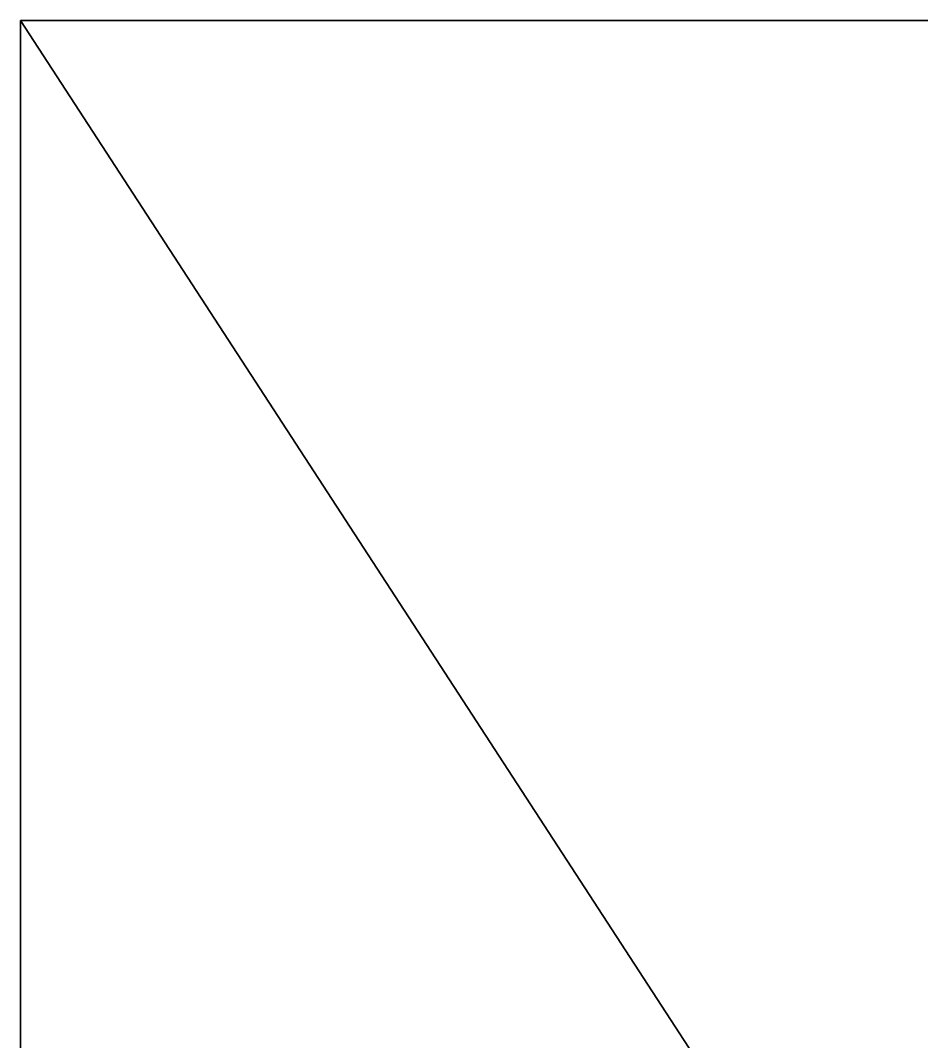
# Model space of a CAD drawing. Extents: x -75 to 123, y -11 to 30.
# Drawn here: x 4.79 to 12.87, y 21 to 30.15 of the extents above; entities that cross this region are included whole.
import ezdxf

# ---------------------------------------------------------------- set-up
doc = ezdxf.new("R2010")
doc.units = 0
doc.header["$MEASUREMENT"] = 0
doc.layers.get('0').update_dxf_attribs({"linetype": 'CONTINUOUS'})

msp = doc.modelspace()

# ---------------------------------------------------------------- linework, layer by layer
for points in [[(14.015, 15.978, -22.946), (14.015, 30.15, -22.946), (4.791, 30.15, -22.946)], [(14.015, 30.15, -22.946), (14.015, 30.15, -25.712), (4.791, 30.15, -22.946)], [(4.791, 30.15, -22.946), (4.791, 15.978, -22.946), (14.015, 15.978, -22.946)], [(4.791, 30.15, -22.946), (4.791, 30.15, -25.712), (4.791, 15.978, -22.946)], [(4.791, 30.15, -25.712), (4.791, 15.978, -25.712), (4.791, 15.978, -22.946)], [(14.015, 30.15, -25.712), (4.791, 30.15, -25.712), (4.791, 30.15, -22.946)], [(14.015, 30.15, -25.712), (14.015, 15.978, -25.712), (4.791, 30.15, -25.712)], [(4.791, 15.978, -25.712), (4.791, 30.15, -25.712), (14.015, 15.978, -25.712)]]:
    msp.add_3dface(points)

doc.saveas('drawing.dxf')
